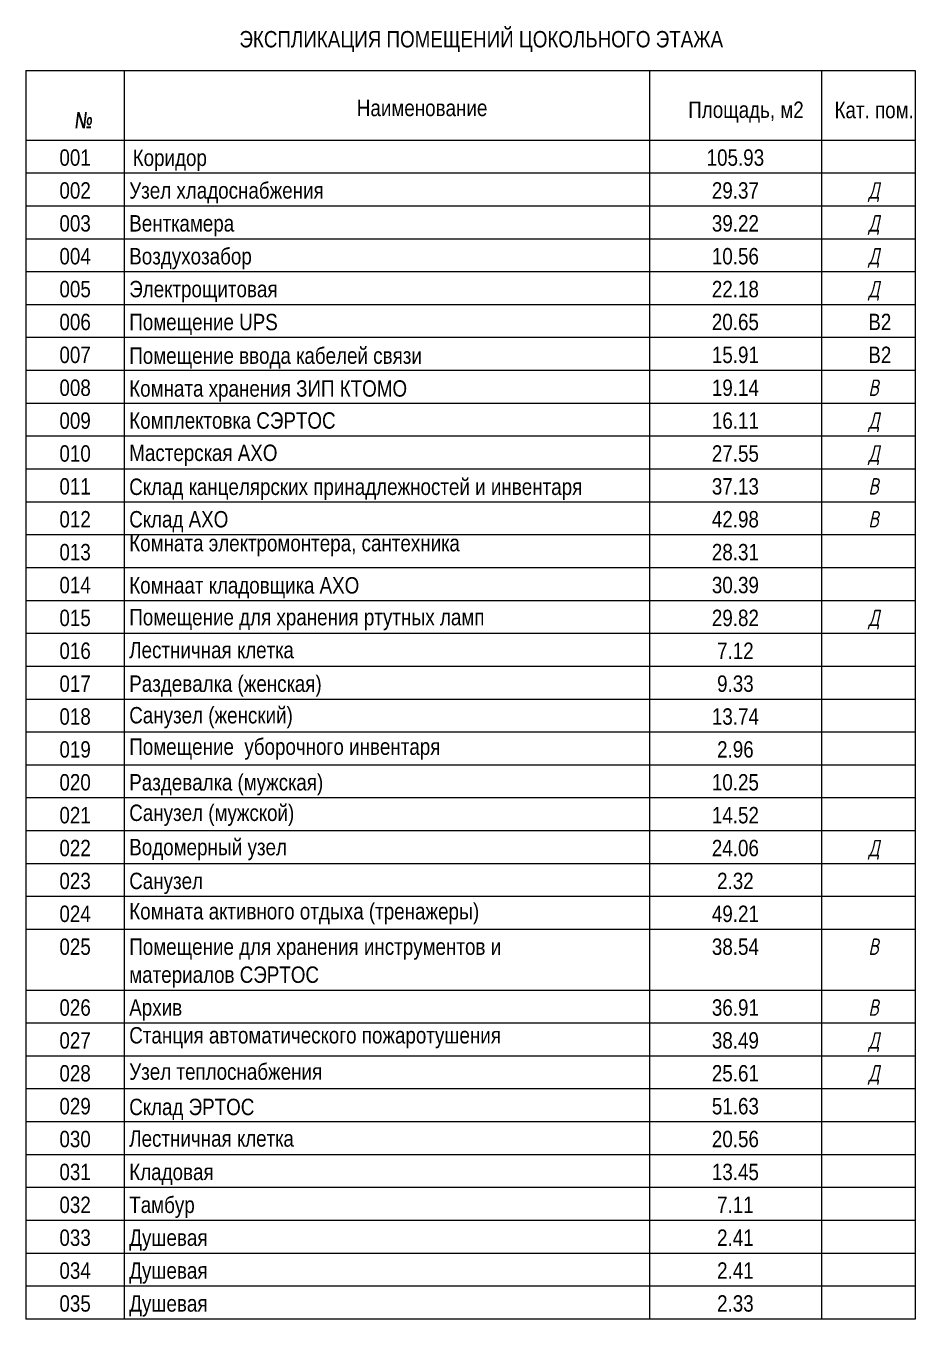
# Model space of a CAD drawing. Header units: metres. Extents: x -93142 to 227756, y -64772 to 286334.
# Drawn here: x -93142 to -79594, y 17998 to 37710 of the extents above; entities that cross this region are included whole.
import ezdxf

# ---------------------------------------------------------------- set-up
doc = ezdxf.new("R2010")
doc.units = ezdxf.units.M
doc.layers.add('A-DETL-THIN', color=7, linetype='Continuous', lineweight=5)
doc.layers.add('G-ANNO-SCHD', color=7, linetype='Continuous', lineweight=9)
doc.styles.add('GOST Common_I_6', font='ARIALN.TTF', dxfattribs={"height": 2.5})

msp = doc.modelspace()

# ---------------------------------------------------------------- linework, layer by layer
at = {"layer": 'A-DETL-THIN', "lineweight": 9}
for p, q in [((-93141.7629, 37029.1082), (-93141.7629, 35964.4121)), ((-93141.7629, 37029.1082), (-79593.6379, 37029.1082)), ((-91641.7629, 37029.1082), (-91641.7629, 35964.4121)), ((-83641.7629, 37029.1082), (-83641.7629, 35964.4121)), ((-81022.3879, 37029.1082), (-81022.3879, 35964.4121)), ((-79593.6379, 37029.1082), (-79593.6379, 35964.4121)), ((-91641.7629, 35964.4121), (-93141.7629, 35964.4121)), ((-93141.7629, 35964.4121), (-93141.7629, 35463.2617)), ((-83641.7629, 35964.4121), (-91641.7629, 35964.4121)), ((-91641.7629, 35964.4121), (-91641.7629, 35463.2617)), ((-81022.3879, 35964.4121), (-83641.7629, 35964.4121)), ((-83641.7629, 35964.4121), (-83641.7629, 35463.2617)), ((-79593.6379, 35964.4121), (-81022.3879, 35964.4121)), ((-81022.3879, 35964.4121), (-81022.3879, 35463.2617)), ((-79593.6379, 35964.4121), (-79593.6379, 35463.2617)), ((-91641.7629, 35463.2617), (-93141.7629, 35463.2617)), ((-93141.7629, 35463.2617), (-93141.7629, 34962.1112)), ((-83641.7629, 35463.2617), (-91641.7629, 35463.2617)), ((-91641.7629, 35463.2617), (-91641.7629, 34962.1112)), ((-81022.3879, 35463.2617), (-83641.7629, 35463.2617)), ((-83641.7629, 35463.2617), (-83641.7629, 34962.1112)), ((-79593.6379, 35463.2617), (-81022.3879, 35463.2617)), ((-81022.3879, 35463.2617), (-81022.3879, 34962.1112)), ((-79593.6379, 35463.2617), (-79593.6379, 34962.1112)), ((-91641.7629, 34962.1112), (-93141.7629, 34962.1112)), ((-93141.7629, 34962.1112), (-93141.7629, 34460.9608)), ((-83641.7629, 34962.1112), (-91641.7629, 34962.1112)), ((-91641.7629, 34962.1112), (-91641.7629, 34460.9608)), ((-81022.3879, 34962.1112), (-83641.7629, 34962.1112)), ((-83641.7629, 34962.1112), (-83641.7629, 34460.9608)), ((-79593.6379, 34962.1112), (-81022.3879, 34962.1112)), ((-81022.3879, 34962.1112), (-81022.3879, 34460.9608)), ((-79593.6379, 34962.1112), (-79593.6379, 34460.9608)), ((-91641.7629, 34460.9608), (-93141.7629, 34460.9608)), ((-93141.7629, 34460.9608), (-93141.7629, 33959.8104)), ((-83641.7629, 34460.9608), (-91641.7629, 34460.9608)), ((-91641.7629, 34460.9608), (-91641.7629, 33959.8104)), ((-81022.3879, 34460.9608), (-83641.7629, 34460.9608)), ((-83641.7629, 34460.9608), (-83641.7629, 33959.8104)), ((-79593.6379, 34460.9608), (-81022.3879, 34460.9608)), ((-81022.3879, 34460.9608), (-81022.3879, 33959.8104)), ((-79593.6379, 34460.9608), (-79593.6379, 33959.8104)), ((-91641.7629, 33959.8104), (-93141.7629, 33959.8104)), ((-93141.7629, 33959.8104), (-93141.7629, 33458.66)), ((-83641.7629, 33959.8104), (-91641.7629, 33959.8104)), ((-91641.7629, 33959.8104), (-91641.7629, 33458.66)), ((-81022.3879, 33959.8104), (-83641.7629, 33959.8104)), ((-83641.7629, 33959.8104), (-83641.7629, 33458.66)), ((-79593.6379, 33959.8104), (-81022.3879, 33959.8104)), ((-81022.3879, 33959.8104), (-81022.3879, 33458.66)), ((-79593.6379, 33959.8104), (-79593.6379, 33458.66)), ((-91641.7629, 33458.66), (-93141.7629, 33458.66)), ((-93141.7629, 33458.66), (-93141.7629, 32957.5095)), ((-83641.7629, 33458.66), (-91641.7629, 33458.66)), ((-91641.7629, 33458.66), (-91641.7629, 32957.5095)), ((-81022.3879, 33458.66), (-83641.7629, 33458.66)), ((-83641.7629, 33458.66), (-83641.7629, 32957.5095)), ((-79593.6379, 33458.66), (-81022.3879, 33458.66)), ((-81022.3879, 33458.66), (-81022.3879, 32957.5095)), ((-79593.6379, 33458.66), (-79593.6379, 32957.5095)), ((-91641.7629, 32957.5095), (-93141.7629, 32957.5095)), ((-93141.7629, 32957.5095), (-93141.7629, 32456.3591)), ((-83641.7629, 32957.5095), (-91641.7629, 32957.5095)), ((-91641.7629, 32957.5095), (-91641.7629, 32456.3591)), ((-81022.3879, 32957.5095), (-83641.7629, 32957.5095)), ((-83641.7629, 32957.5095), (-83641.7629, 32456.3591)), ((-79593.6379, 32957.5095), (-81022.3879, 32957.5095)), ((-81022.3879, 32957.5095), (-81022.3879, 32456.3591)), ((-79593.6379, 32957.5095), (-79593.6379, 32456.3591)), ((-91641.7629, 32456.3591), (-93141.7629, 32456.3591)), ((-93141.7629, 32456.3591), (-93141.7629, 31955.2087)), ((-83641.7629, 32456.3591), (-91641.7629, 32456.3591)), ((-91641.7629, 32456.3591), (-91641.7629, 31955.2087)), ((-81022.3879, 32456.3591), (-83641.7629, 32456.3591)), ((-83641.7629, 32456.3591), (-83641.7629, 31955.2087)), ((-79593.6379, 32456.3591), (-81022.3879, 32456.3591)), ((-81022.3879, 32456.3591), (-81022.3879, 31955.2087)), ((-79593.6379, 32456.3591), (-79593.6379, 31955.2087)), ((-91641.7629, 31955.2087), (-93141.7629, 31955.2087)), ((-93141.7629, 31955.2087), (-93141.7629, 31454.0583)), ((-83641.7629, 31955.2087), (-91641.7629, 31955.2087)), ((-91641.7629, 31955.2087), (-91641.7629, 31454.0583)), ((-81022.3879, 31955.2087), (-83641.7629, 31955.2087)), ((-83641.7629, 31955.2087), (-83641.7629, 31454.0583)), ((-79593.6379, 31955.2087), (-81022.3879, 31955.2087)), ((-81022.3879, 31955.2087), (-81022.3879, 31454.0583)), ((-79593.6379, 31955.2087), (-79593.6379, 31454.0583)), ((-91641.7629, 31454.0583), (-93141.7629, 31454.0583)), ((-93141.7629, 31454.0583), (-93141.7629, 30952.9079)), ((-83641.7629, 31454.0583), (-91641.7629, 31454.0583)), ((-91641.7629, 31454.0583), (-91641.7629, 30952.9079)), ((-81022.3879, 31454.0583), (-83641.7629, 31454.0583)), ((-83641.7629, 31454.0583), (-83641.7629, 30952.9079)), ((-79593.6379, 31454.0583), (-81022.3879, 31454.0583)), ((-81022.3879, 31454.0583), (-81022.3879, 30952.9079)), ((-79593.6379, 31454.0583), (-79593.6379, 30952.9079)), ((-91641.7629, 30952.9079), (-93141.7629, 30952.9079)), ((-93141.7629, 30952.9079), (-93141.7629, 30451.7574)), ((-83641.7629, 30952.9079), (-91641.7629, 30952.9079)), ((-91641.7629, 30952.9079), (-91641.7629, 30451.7574)), ((-81022.3879, 30952.9079), (-83641.7629, 30952.9079)), ((-83641.7629, 30952.9079), (-83641.7629, 30451.7574)), ((-79593.6379, 30952.9079), (-81022.3879, 30952.9079)), ((-81022.3879, 30952.9079), (-81022.3879, 30451.7574)), ((-79593.6379, 30952.9079), (-79593.6379, 30451.7574)), ((-91641.7629, 30451.7574), (-93141.7629, 30451.7574)), ((-93141.7629, 30451.7574), (-93141.7629, 29950.607)), ((-83641.7629, 30451.7574), (-91641.7629, 30451.7574)), ((-91641.7629, 30451.7574), (-91641.7629, 29950.607)), ((-81022.3879, 30451.7574), (-83641.7629, 30451.7574)), ((-83641.7629, 30451.7574), (-83641.7629, 29950.607)), ((-79593.6379, 30451.7574), (-81022.3879, 30451.7574)), ((-81022.3879, 30451.7574), (-81022.3879, 29950.607)), ((-79593.6379, 30451.7574), (-79593.6379, 29950.607)), ((-91641.7629, 29950.607), (-93141.7629, 29950.607)), ((-93141.7629, 29950.607), (-93141.7629, 29449.4566)), ((-83641.7629, 29950.607), (-91641.7629, 29950.607)), ((-91641.7629, 29950.607), (-91641.7629, 29449.4566)), ((-81022.3879, 29950.607), (-83641.7629, 29950.607)), ((-83641.7629, 29950.607), (-83641.7629, 29449.4566)), ((-79593.6379, 29950.607), (-81022.3879, 29950.607)), ((-81022.3879, 29950.607), (-81022.3879, 29449.4566)), ((-79593.6379, 29950.607), (-79593.6379, 29449.4566)), ((-91641.7629, 29449.4566), (-93141.7629, 29449.4566)), ((-93141.7629, 29449.4566), (-93141.7629, 28948.3062)), ((-83641.7629, 29449.4566), (-91641.7629, 29449.4566)), ((-91641.7629, 29449.4566), (-91641.7629, 28948.3062)), ((-81022.3879, 29449.4566), (-83641.7629, 29449.4566)), ((-83641.7629, 29449.4566), (-83641.7629, 28948.3062)), ((-79593.6379, 29449.4566), (-81022.3879, 29449.4566)), ((-81022.3879, 29449.4566), (-81022.3879, 28948.3062)), ((-79593.6379, 29449.4566), (-79593.6379, 28948.3062)), ((-91641.7629, 28948.3062), (-93141.7629, 28948.3062)), ((-93141.7629, 28948.3062), (-93141.7629, 28447.1557)), ((-83641.7629, 28948.3062), (-91641.7629, 28948.3062)), ((-91641.7629, 28948.3062), (-91641.7629, 28447.1557)), ((-81022.3879, 28948.3062), (-83641.7629, 28948.3062)), ((-83641.7629, 28948.3062), (-83641.7629, 28447.1557)), ((-79593.6379, 28948.3062), (-81022.3879, 28948.3062)), ((-81022.3879, 28948.3062), (-81022.3879, 28447.1557)), ((-79593.6379, 28948.3062), (-79593.6379, 28447.1557)), ((-91641.7629, 28447.1557), (-93141.7629, 28447.1557)), ((-93141.7629, 28447.1557), (-93141.7629, 27946.0053)), ((-83641.7629, 28447.1557), (-91641.7629, 28447.1557)), ((-91641.7629, 28447.1557), (-91641.7629, 27946.0053)), ((-81022.3879, 28447.1557), (-83641.7629, 28447.1557)), ((-83641.7629, 28447.1557), (-83641.7629, 27946.0053)), ((-79593.6379, 28447.1557), (-81022.3879, 28447.1557)), ((-81022.3879, 28447.1557), (-81022.3879, 27946.0053)), ((-79593.6379, 28447.1557), (-79593.6379, 27946.0053)), ((-91641.7629, 27946.0053), (-93141.7629, 27946.0053)), ((-93141.7629, 27946.0053), (-93141.7629, 27444.8549)), ((-83641.7629, 27946.0053), (-91641.7629, 27946.0053)), ((-91641.7629, 27946.0053), (-91641.7629, 27444.8549)), ((-81022.3879, 27946.0053), (-83641.7629, 27946.0053)), ((-83641.7629, 27946.0053), (-83641.7629, 27444.8549)), ((-79593.6379, 27946.0053), (-81022.3879, 27946.0053)), ((-81022.3879, 27946.0053), (-81022.3879, 27444.8549)), ((-79593.6379, 27946.0053), (-79593.6379, 27444.8549)), ((-91641.7629, 27444.8549), (-93141.7629, 27444.8549)), ((-93141.7629, 27444.8549), (-93141.7629, 26943.7045)), ((-83641.7629, 27444.8549), (-91641.7629, 27444.8549)), ((-91641.7629, 27444.8549), (-91641.7629, 26943.7045)), ((-81022.3879, 27444.8549), (-83641.7629, 27444.8549)), ((-83641.7629, 27444.8549), (-83641.7629, 26943.7045)), ((-79593.6379, 27444.8549), (-81022.3879, 27444.8549)), ((-81022.3879, 27444.8549), (-81022.3879, 26943.7045)), ((-79593.6379, 27444.8549), (-79593.6379, 26943.7045)), ((-91641.7629, 26943.7045), (-93141.7629, 26943.7045)), ((-93141.7629, 26943.7045), (-93141.7629, 26442.5541)), ((-83641.7629, 26943.7045), (-91641.7629, 26943.7045)), ((-91641.7629, 26943.7045), (-91641.7629, 26442.5541)), ((-81022.3879, 26943.7045), (-83641.7629, 26943.7045)), ((-83641.7629, 26943.7045), (-83641.7629, 26442.5541)), ((-79593.6379, 26943.7045), (-81022.3879, 26943.7045)), ((-81022.3879, 26943.7045), (-81022.3879, 26442.5541)), ((-79593.6379, 26943.7045), (-79593.6379, 26442.5541)), ((-91641.7629, 26442.5541), (-93141.7629, 26442.5541)), ((-93141.7629, 26442.5541), (-93141.7629, 25941.4036)), ((-83641.7629, 26442.5541), (-91641.7629, 26442.5541)), ((-91641.7629, 26442.5541), (-91641.7629, 25941.4036)), ((-81022.3879, 26442.5541), (-83641.7629, 26442.5541)), ((-83641.7629, 26442.5541), (-83641.7629, 25941.4036)), ((-79593.6379, 26442.5541), (-81022.3879, 26442.5541)), ((-81022.3879, 26442.5541), (-81022.3879, 25941.4036)), ((-79593.6379, 26442.5541), (-79593.6379, 25941.4036)), ((-91641.7629, 25941.4036), (-93141.7629, 25941.4036)), ((-93141.7629, 25941.4036), (-93141.7629, 25440.2532)), ((-83641.7629, 25941.4036), (-91641.7629, 25941.4036)), ((-91641.7629, 25941.4036), (-91641.7629, 25440.2532)), ((-81022.3879, 25941.4036), (-83641.7629, 25941.4036)), ((-83641.7629, 25941.4036), (-83641.7629, 25440.2532)), ((-79593.6379, 25941.4036), (-81022.3879, 25941.4036)), ((-81022.3879, 25941.4036), (-81022.3879, 25440.2532)), ((-79593.6379, 25941.4036), (-79593.6379, 25440.2532)), ((-91641.7629, 25440.2532), (-93141.7629, 25440.2532)), ((-93141.7629, 25440.2532), (-93141.7629, 24939.1028)), ((-83641.7629, 25440.2532), (-91641.7629, 25440.2532)), ((-91641.7629, 25440.2532), (-91641.7629, 24939.1028)), ((-81022.3879, 25440.2532), (-83641.7629, 25440.2532)), ((-83641.7629, 25440.2532), (-83641.7629, 24939.1028)), ((-79593.6379, 25440.2532), (-81022.3879, 25440.2532)), ((-81022.3879, 25440.2532), (-81022.3879, 24939.1028)), ((-79593.6379, 25440.2532), (-79593.6379, 24939.1028)), ((-91641.7629, 24939.1028), (-93141.7629, 24939.1028)), ((-93141.7629, 24939.1028), (-93141.7629, 24437.9524)), ((-83641.7629, 24939.1028), (-91641.7629, 24939.1028)), ((-91641.7629, 24939.1028), (-91641.7629, 24437.9524)), ((-81022.3879, 24939.1028), (-83641.7629, 24939.1028)), ((-83641.7629, 24939.1028), (-83641.7629, 24437.9524)), ((-79593.6379, 24939.1028), (-81022.3879, 24939.1028)), ((-81022.3879, 24939.1028), (-81022.3879, 24437.9524)), ((-79593.6379, 24939.1028), (-79593.6379, 24437.9524)), ((-91641.7629, 24437.9524), (-93141.7629, 24437.9524)), ((-93141.7629, 24437.9524), (-93141.7629, 23936.8019)), ((-83641.7629, 24437.9524), (-91641.7629, 24437.9524)), ((-91641.7629, 24437.9524), (-91641.7629, 23936.8019)), ((-81022.3879, 24437.9524), (-83641.7629, 24437.9524)), ((-83641.7629, 24437.9524), (-83641.7629, 23936.8019)), ((-79593.6379, 24437.9524), (-81022.3879, 24437.9524)), ((-81022.3879, 24437.9524), (-81022.3879, 23936.8019)), ((-79593.6379, 24437.9524), (-79593.6379, 23936.8019)), ((-91641.7629, 23936.8019), (-93141.7629, 23936.8019)), ((-93141.7629, 23936.8019), (-93141.7629, 23009.5011)), ((-83641.7629, 23936.8019), (-91641.7629, 23936.8019)), ((-91641.7629, 23936.8019), (-91641.7629, 23009.5011)), ((-81022.3879, 23936.8019), (-83641.7629, 23936.8019)), ((-83641.7629, 23936.8019), (-83641.7629, 23009.5011)), ((-79593.6379, 23936.8019), (-81022.3879, 23936.8019)), ((-81022.3879, 23936.8019), (-81022.3879, 23009.5011)), ((-79593.6379, 23936.8019), (-79593.6379, 23009.5011)), ((-91641.7629, 23009.5011), (-93141.7629, 23009.5011)), ((-93141.7629, 23009.5011), (-93141.7629, 22508.3507)), ((-83641.7629, 23009.5011), (-91641.7629, 23009.5011)), ((-91641.7629, 23009.5011), (-91641.7629, 22508.3507)), ((-81022.3879, 23009.5011), (-83641.7629, 23009.5011)), ((-83641.7629, 23009.5011), (-83641.7629, 22508.3507)), ((-79593.6379, 23009.5011), (-81022.3879, 23009.5011)), ((-81022.3879, 23009.5011), (-81022.3879, 22508.3507)), ((-79593.6379, 23009.5011), (-79593.6379, 22508.3507)), ((-91641.7629, 22508.3507), (-93141.7629, 22508.3507)), ((-93141.7629, 22508.3507), (-93141.7629, 22007.2003)), ((-83641.7629, 22508.3507), (-91641.7629, 22508.3507)), ((-91641.7629, 22508.3507), (-91641.7629, 22007.2003)), ((-81022.3879, 22508.3507), (-83641.7629, 22508.3507)), ((-83641.7629, 22508.3507), (-83641.7629, 22007.2003)), ((-79593.6379, 22508.3507), (-81022.3879, 22508.3507)), ((-81022.3879, 22508.3507), (-81022.3879, 22007.2003)), ((-79593.6379, 22508.3507), (-79593.6379, 22007.2003)), ((-91641.7629, 22007.2003), (-93141.7629, 22007.2003)), ((-93141.7629, 22007.2003), (-93141.7629, 21506.0498)), ((-83641.7629, 22007.2003), (-91641.7629, 22007.2003)), ((-91641.7629, 22007.2003), (-91641.7629, 21506.0498)), ((-81022.3879, 22007.2003), (-83641.7629, 22007.2003)), ((-83641.7629, 22007.2003), (-83641.7629, 21506.0498)), ((-79593.6379, 22007.2003), (-81022.3879, 22007.2003)), ((-81022.3879, 22007.2003), (-81022.3879, 21506.0498)), ((-79593.6379, 22007.2003), (-79593.6379, 21506.0498)), ((-91641.7629, 21506.0498), (-93141.7629, 21506.0498)), ((-93141.7629, 21506.0498), (-93141.7629, 21004.8994)), ((-83641.7629, 21506.0498), (-91641.7629, 21506.0498)), ((-91641.7629, 21506.0498), (-91641.7629, 21004.8994)), ((-81022.3879, 21506.0498), (-83641.7629, 21506.0498)), ((-83641.7629, 21506.0498), (-83641.7629, 21004.8994)), ((-79593.6379, 21506.0498), (-81022.3879, 21506.0498)), ((-81022.3879, 21506.0498), (-81022.3879, 21004.8994)), ((-79593.6379, 21506.0498), (-79593.6379, 21004.8994)), ((-91641.7629, 21004.8994), (-93141.7629, 21004.8994)), ((-93141.7629, 21004.8994), (-93141.7629, 20503.749)), ((-83641.7629, 21004.8994), (-91641.7629, 21004.8994)), ((-91641.7629, 21004.8994), (-91641.7629, 20503.749)), ((-81022.3879, 21004.8994), (-83641.7629, 21004.8994)), ((-83641.7629, 21004.8994), (-83641.7629, 20503.749)), ((-79593.6379, 21004.8994), (-81022.3879, 21004.8994)), ((-81022.3879, 21004.8994), (-81022.3879, 20503.749)), ((-79593.6379, 21004.8994), (-79593.6379, 20503.749)), ((-91641.7629, 20503.749), (-93141.7629, 20503.749)), ((-93141.7629, 20503.749), (-93141.7629, 20002.5986)), ((-83641.7629, 20503.749), (-91641.7629, 20503.749)), ((-91641.7629, 20503.749), (-91641.7629, 20002.5986)), ((-81022.3879, 20503.749), (-83641.7629, 20503.749)), ((-83641.7629, 20503.749), (-83641.7629, 20002.5986)), ((-79593.6379, 20503.749), (-81022.3879, 20503.749)), ((-81022.3879, 20503.749), (-81022.3879, 20002.5986)), ((-79593.6379, 20503.749), (-79593.6379, 20002.5986)), ((-91641.7629, 20002.5986), (-93141.7629, 20002.5986)), ((-93141.7629, 20002.5986), (-93141.7629, 19501.4481)), ((-83641.7629, 20002.5986), (-91641.7629, 20002.5986)), ((-91641.7629, 20002.5986), (-91641.7629, 19501.4481)), ((-81022.3879, 20002.5986), (-83641.7629, 20002.5986)), ((-83641.7629, 20002.5986), (-83641.7629, 19501.4481)), ((-79593.6379, 20002.5986), (-81022.3879, 20002.5986)), ((-81022.3879, 20002.5986), (-81022.3879, 19501.4481)), ((-79593.6379, 20002.5986), (-79593.6379, 19501.4481)), ((-91641.7629, 19501.4481), (-93141.7629, 19501.4481)), ((-93141.7629, 19501.4481), (-93141.7629, 19000.2977)), ((-83641.7629, 19501.4481), (-91641.7629, 19501.4481)), ((-91641.7629, 19501.4481), (-91641.7629, 19000.2977)), ((-81022.3879, 19501.4481), (-83641.7629, 19501.4481)), ((-83641.7629, 19501.4481), (-83641.7629, 19000.2977)), ((-79593.6379, 19501.4481), (-81022.3879, 19501.4481)), ((-81022.3879, 19501.4481), (-81022.3879, 19000.2977)), ((-79593.6379, 19501.4481), (-79593.6379, 19000.2977)), ((-91641.7629, 19000.2977), (-93141.7629, 19000.2977)), ((-93141.7629, 19000.2977), (-93141.7629, 18499.1473)), ((-83641.7629, 19000.2977), (-91641.7629, 19000.2977)), ((-91641.7629, 19000.2977), (-91641.7629, 18499.1473)), ((-81022.3879, 19000.2977), (-83641.7629, 19000.2977)), ((-83641.7629, 19000.2977), (-83641.7629, 18499.1473)), ((-79593.6379, 19000.2977), (-81022.3879, 19000.2977)), ((-81022.3879, 19000.2977), (-81022.3879, 18499.1473)), ((-79593.6379, 19000.2977), (-79593.6379, 18499.1473)), ((-91641.7629, 18499.1473), (-93141.7629, 18499.1473)), ((-93141.7629, 18499.1473), (-93141.7629, 17997.9969)), ((-83641.7629, 18499.1473), (-91641.7629, 18499.1473)), ((-91641.7629, 18499.1473), (-91641.7629, 17997.9969)), ((-81022.3879, 18499.1473), (-83641.7629, 18499.1473)), ((-83641.7629, 18499.1473), (-83641.7629, 17997.9969)), ((-79593.6379, 18499.1473), (-81022.3879, 18499.1473)), ((-81022.3879, 18499.1473), (-81022.3879, 17997.9969)), ((-79593.6379, 18499.1473), (-79593.6379, 17997.9969)), ((-91641.7629, 17997.9969), (-93141.7629, 17997.9969)), ((-83641.7629, 17997.9969), (-91641.7629, 17997.9969)), ((-81022.3879, 17997.9969), (-83641.7629, 17997.9969)), ((-79593.6379, 17997.9969), (-81022.3879, 17997.9969))]:
    msp.add_line(p, q, dxfattribs=at)

# ---------------------------------------------------------------- texts
at = {"layer": 'G-ANNO-SCHD', "char_height": 250, "line_spacing_factor": 1.022761, "style": 'GOST Common_I_6'}
for s, insert, width, attachment_point in [('ЭКСПЛИКАЦИЯ ПОМЕЩЕНИЙ ЦОКОЛЬНОГО ЭТАЖА', (-89888.2469, 37631.4871), 7879.700203, 1), ('Наименование', (-88098.8842, 36583.6015), 1227.949517, 1), ('Площадь, м2', (-83050.4095, 36556.0743), 2407.489196, 1), ('Кат. пом.', (-80821.2615, 36551.9125), 1906.64135, 1), ('\\fArial Narrow|b1|i1|c204|p34|;\\W.8;№', (-92391.7629, 36397.1347), 1227.949517, 1), ('001', (-92391.7629, 35827.4687), 464.629547, 2), ('Коридор', (-91514.5411, 35824.2402), 1227.949517, 1), ('105.93', (-82332.0754, 35827.4687), 880.985895, 2), ('002', (-92391.7629, 35326.3183), 515.919822, 2), ('Узел хладоснабжения', (-91566.7629, 35326.3183), 3261.458055, 1), ('29.37', (-82332.0754, 35326.3183), 760.302895, 2), ('{\\fGOST Common|b0|i1|c204|p34;\\W0.8;Д}', (-80306.5226, 35326.3183), 220.246474, 1), ('003', (-92391.7629, 34825.1679), 515.919822, 2), ('Венткамера', (-91566.7629, 34825.1679), 1864.552339, 1), ('39.22', (-82332.0754, 34825.1679), 760.302895, 2), ('\\fGOST Common|b0|i1|c204|p34|;\\W.8;Д', (-80306.5226, 34825.1679), 368.083148, 1), ('004', (-92391.7629, 34324.0175), 540.056422, 2), ('Воздухозабор', (-91566.7629, 34324.0175), 2087.815887, 1), ('10.56', (-82332.0754, 34324.0175), 709.012621, 2), ('\\fGOST Common|b0|i1|c204|p34|;\\W.8;Д', (-80306.5226, 34324.0175), 368.083148, 1), ('005', (-92391.7629, 33822.867), 515.919822, 2), ('Электрощитовая', (-91566.7629, 33822.867), 2624.855234, 1), ('22.18', (-82332.0754, 33822.867), 709.012621, 2), ('\\fGOST Common|b0|i1|c204|p34|;\\W.8;Д', (-80306.5226, 33822.867), 368.083148, 1), ('006', (-92391.7629, 33321.7166), 515.919822, 2), ('Помещение UPS', (-91566.7629, 33320.6102), 3059.378261, 1), ('20.65', (-82332.0754, 33321.7166), 760.302895, 2), ('В2', (-80306.5226, 33321.7166), 368.083148, 1), ('007', (-92391.7629, 32820.5662), 515.919822, 2), ('Помещение ввода кабелей связи', (-91566.7629, 32808.332), 5360.952565, 1), ('15.91', (-82332.0754, 32820.5662), 657.722346, 2), ('В2', (-80306.5226, 32820.5662), 368.083148, 1), ('008', (-92391.7629, 32319.4158), 515.919822, 2), ('Комната хранения ЗИП КТОМО', (-91566.7629, 32307.8794), 5150.309074, 1), ('19.14', (-82332.0754, 32319.4158), 681.858946, 2), ('\\fGOST Common|b0|i1|c204|p34|;\\W.8;В', (-80306.5226, 32319.4158), 196.109874, 1), ('009', (-92391.7629, 31818.2654), 515.919822, 2), ('Комплектовка СЭРТОС', (-91566.7629, 31819.7991), 4081.869632, 1), ('16.11', (-82332.0754, 31818.2654), 606.432071, 2), ('\\fGOST Common|b0|i1|c204|p34|;\\W.8;Д', (-80306.5226, 31818.2654), 220.246474, 1), ('010', (-92391.7629, 31317.1149), 464.629547, 2), ('Мастерская АХО', (-91566.7629, 31327.4665), 3373.711805, 1), ('27.55', (-82332.0754, 31317.1149), 760.302895, 2), ('\\fGOST Common|b0|i1|c204|p34|;\\W.8;Д', (-80306.5226, 31317.1149), 220.246474, 1), ('011', (-92391.7629, 30815.9645), 413.339272, 2), ('Склад канцелярских принадлежностей и инвентаря', (-91566.7629, 30809.5492), 8547.685375, 1), ('37.13', (-82332.0754, 30815.9645), 709.012621, 2), ('\\fGOST Common|b0|i1|c204|p34|;\\W.8;В', (-80306.5226, 30815.9645), 368.083148, 1), ('012', (-92391.7629, 30314.8141), 464.629547, 2), ('Склад АХО', (-91566.7629, 30314.8141), 1602.066815, 1), ('42.98', (-82332.0754, 30314.8141), 784.439495, 2), ('\\fGOST Common|b0|i1|c204|p34|;\\W.8;В', (-80306.5226, 30314.8141), 196.109874, 1), ('013', (-92391.7629, 29813.6637), 464.629547, 2), ('Комната электромонтера, сантехника', (-91566.7629, 29950.607), 7925, 1), ('28.31', (-82332.0754, 29813.6637), 709.012621, 2), ('014', (-92391.7629, 29312.5132), 488.766147, 2), ('Комнаат кладовщика АХО', (-91566.7629, 29307.1781), 4544.548355, 1), ('30.39', (-82332.0754, 29312.5132), 760.302895, 2), ('015', (-92391.7629, 28811.3628), 464.629547, 2), ('Помещение для хранения ртутных ламп', (-91566.7629, 28822.8619), 7122.318688, 1), ('29.82', (-82332.0754, 28811.3628), 760.302895, 2), ('\\fGOST Common|b0|i1|c204|p34|;\\W.8;Д', (-80306.5226, 28811.3628), 220.246474, 1), ('016', (-92391.7629, 28310.2124), 464.629547, 2), ('Лестничная клетка', (-91566.7629, 28321.0811), 3737.890995, 1), ('7.12', (-82332.0754, 28310.2124), 537.039347, 2), ('017', (-92391.7629, 27809.062), 464.629547, 2), ('Раздевалка (женская)', (-91566.7629, 27809.062), 3330.85078, 1), ('9.33', (-82332.0754, 27809.062), 588.329621, 2), ('018', (-92391.7629, 27307.9116), 464.629547, 2), ('Санузел (женский)', (-91566.7629, 27327.7301), 4337.502416, 1), ('13.74', (-82332.0754, 27307.9116), 733.14922, 2), ('019', (-92391.7629, 26806.7611), 464.629547, 2), ('Помещение  уборочного инвентаря', (-91566.7629, 26848.5305), 7507.185212, 1), ('2.96', (-82332.0754, 26806.7611), 588.329621, 2), ('020', (-92391.7629, 26305.6107), 515.919822, 2), ('Раздевалка (мужская)', (-91566.7629, 26305.6107), 3354.987379, 1), ('10.25', (-82332.0754, 26305.6107), 709.012621, 2), ('Санузел (мужской)', (-91566.7629, 25840.8353), 4060.397161, 1), ('021', (-92391.7629, 25804.4603), 464.629547, 2), ('14.52', (-82332.0754, 25804.4603), 733.14922, 2), ('022', (-92391.7629, 25303.3099), 515.919822, 2), ('Водомерный узел', (-91566.7629, 25317.6293), 3666.451913, 1), ('24.06', (-82332.0754, 25303.3099), 784.439495, 2), ('\\fGOST Common|b0|i1|c204|p34|;\\W.8;Д', (-80306.5226, 25303.3099), 220.246474, 1), ('023', (-92391.7629, 24802.1594), 515.919822, 2), ('Санузел', (-91566.7629, 24802.1594), 1215.881218, 1), ('2.32', (-82332.0754, 24802.1594), 588.329621, 2), ('024', (-92391.7629, 24301.009), 540.056422, 2), ('Комната активного отдыха (тренажеры)', (-91566.7629, 24340.008), 7733.186437, 1), ('49.21', (-82332.0754, 24301.009), 733.14922, 2), ('025', (-92391.7629, 23799.8586), 515.919822, 2), ('Помещение для хранения инструментов и \\Pматериалов СЭРТОС', (-91566.7629, 23799.8586), 8245.665924, 1), ('38.54', (-82332.0754, 23799.8586), 784.439495, 2), ('\\fGOST Common|b0|i1|c204|p34|;\\W.8;В', (-80306.5226, 23799.8586), 196.109874, 1), ('026', (-92391.7629, 22872.5578), 515.919822, 2), ('Архив', (-91566.7629, 22872.5578), 908.139569, 1), ('36.91', (-82332.0754, 22872.5578), 709.012621, 2), ('\\fGOST Common|b0|i1|c204|p34|;\\W.8;В', (-80306.5226, 22872.5578), 196.109874, 1), ('027', (-92391.7629, 22371.4073), 515.919822, 2), ('Станция автоматического пожаротушения', (-91566.7629, 22449.2887), 7833.628095, 1), ('38.49', (-82332.0754, 22371.4073), 784.439495, 2), ('\\fGOST Common|b0|i1|c204|p34|;\\W.8;Д', (-80306.5226, 22371.4073), 220.246474, 1), ('Узел теплоснабжения', (-91566.7629, 21895.595), 4712.318528, 1), ('028', (-92391.7629, 21870.2569), 515.919822, 2), ('25.61', (-82332.0754, 21870.2569), 709.012621, 2), ('\\fGOST Common|b0|i1|c204|p34|;\\W.8;Д', (-80306.5226, 21870.2569), 220.246474, 1), ('029', (-92391.7629, 21369.1065), 515.919822, 2), ('Склад ЭРТОС', (-91566.7629, 21357.3104), 2645.463148, 1), ('51.63', (-82332.0754, 21369.1065), 709.012621, 2), ('030', (-92391.7629, 20867.9561), 515.919822, 2), ('Лестничная клетка', (-91566.7629, 20876.3701), 3690.373692, 1), ('20.56', (-82332.0754, 20867.9561), 760.302895, 2), ('031', (-92391.7629, 20366.8056), 464.629547, 2), ('Кладовая', (-91566.7629, 20366.8056), 1448.195991, 1), ('13.45', (-82332.0754, 20366.8056), 733.14922, 2), ('032', (-92391.7629, 19865.6552), 515.919822, 2), ('Тамбур', (-91566.7629, 19865.6552), 1104.249443, 1), ('7.11', (-82332.0754, 19865.6552), 485.749072, 2), ('033', (-92391.7629, 19364.5048), 515.919822, 2), ('Душевая', (-91566.7629, 19364.5048), 1324.495917, 1), ('2.41', (-82332.0754, 19364.5048), 561.175947, 2), ('034', (-92391.7629, 18863.3544), 540.056422, 2), ('Душевая', (-91566.7629, 18863.3544), 1324.495917, 1), ('2.41', (-82332.0754, 18863.3544), 561.175947, 2), ('035', (-92391.7629, 18362.204), 515.919822, 2), ('Душевая', (-91566.7629, 18362.204), 1324.495917, 1), ('2.33', (-82332.0754, 18362.204), 588.329621, 2)]:
    msp.add_mtext(s, dxfattribs=dict(at, insert=insert, width=width, attachment_point=attachment_point))

doc.saveas('drawing.dxf')
